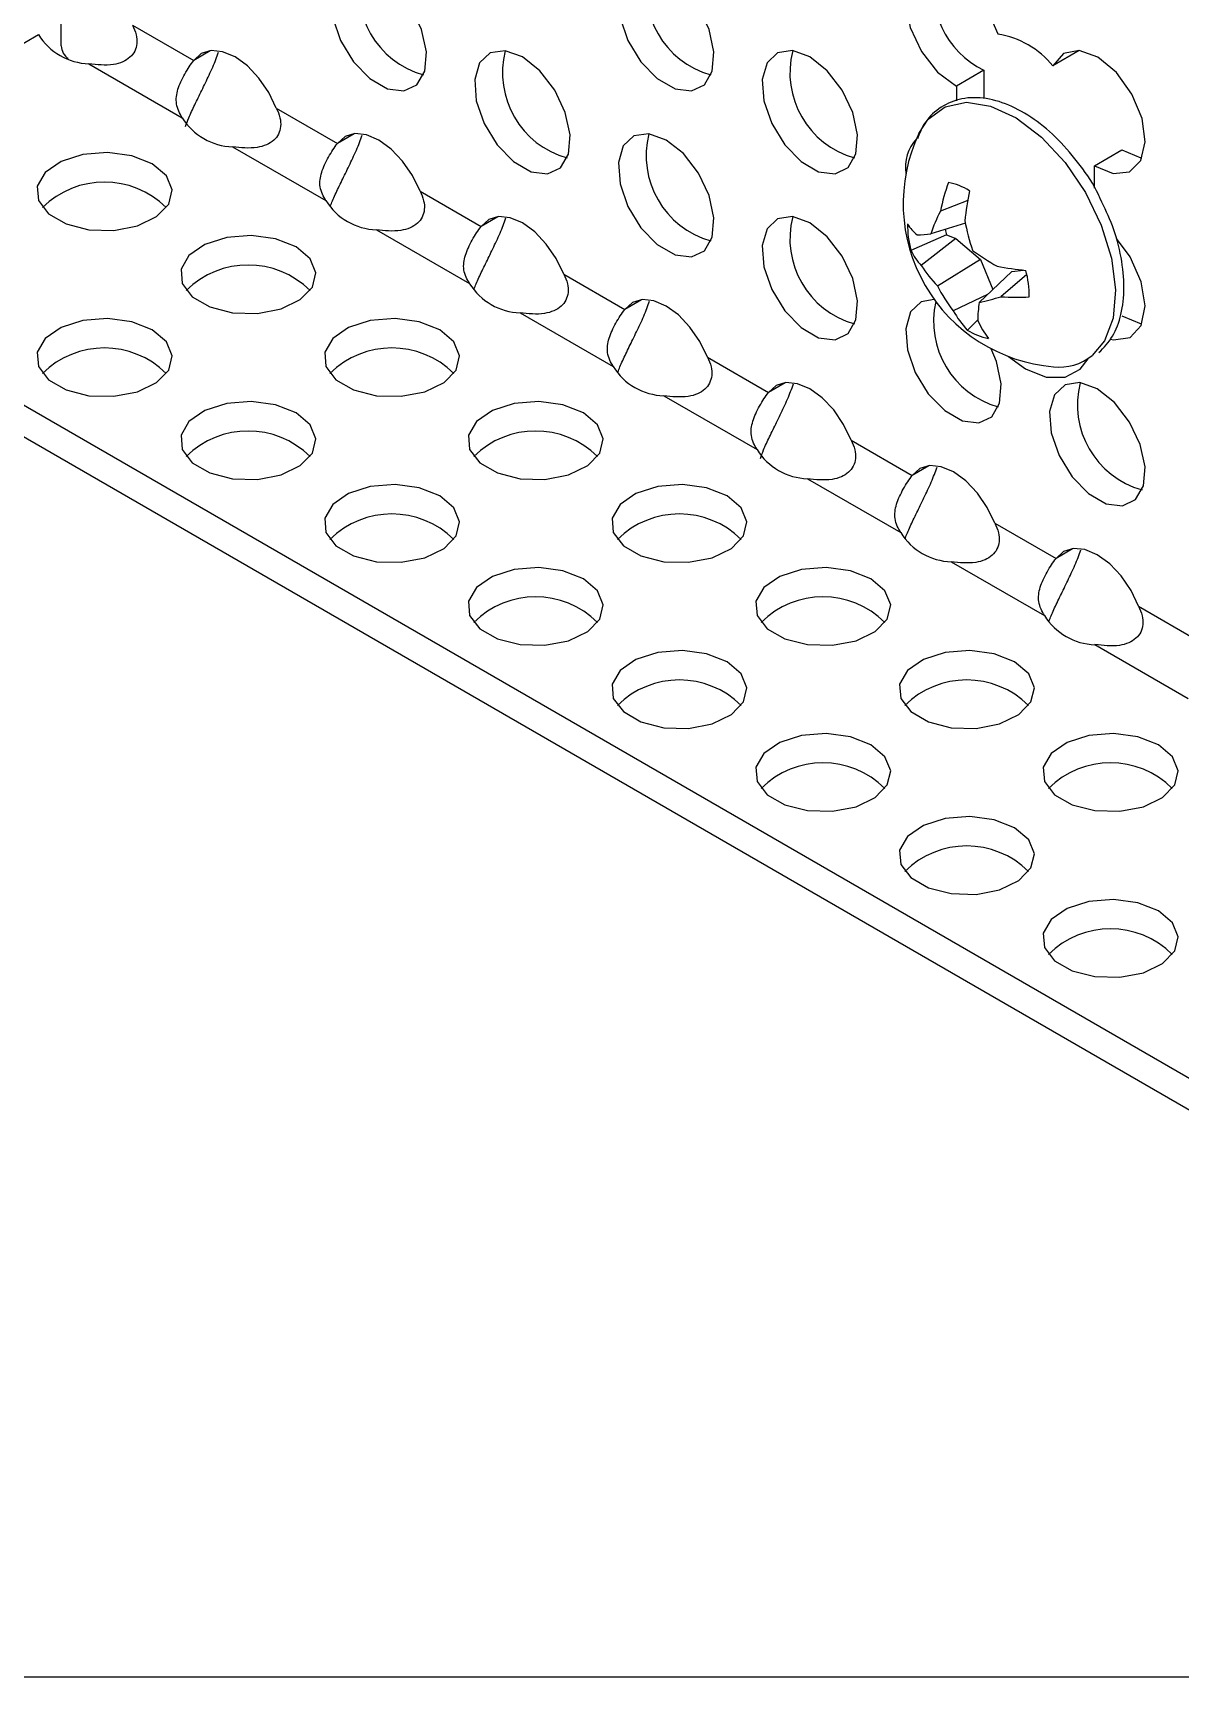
# Model space of a CAD drawing. Extents: x 0 to 13.3, y -7.3 to 0.
# Drawn here: x 2.939 to 3.997, y -7.31 to -5.794 of the extents above; entities that cross this region are included whole.
import ezdxf

# ---------------------------------------------------------------- set-up
doc = ezdxf.new("R2010")
doc.units = 0
doc.header["$LTSCALE"] = 0.5
doc.header["$MEASUREMENT"] = 0
for name, color, linetype in [('Brackets', 181, 'CONTINUOUS'), ('End Cap', 92, 'CONTINUOUS'), ('Hardware', 242, 'CONTINUOUS')]:
    doc.layers.add(name, color=color, linetype=linetype)
doc.layers.add('Text-Unprinted', color=131, linetype='CONTINUOUS', plot=False)

msp = doc.modelspace()

# ---------------------------------------------------------------- linework, layer by layer
at = {"layer": 'Brackets', "transparency": 16777216}
for p, q in [((3.0306, -5.7868), (3.087, -5.8193)), ((2.8864, -5.8286), (2.9438, -5.7954)), ((2.9903, -5.8223), (3.0764, -5.872)), ((3.1023, -5.8104), (3.087, -5.8193)), ((3.904, -5.8101), (3.8796, -5.8242)), ((3.816, -5.8283), (3.7907, -5.8429)), ((3.816, -5.8283), (3.816, -5.8543)), ((3.7907, -5.8429), (3.7907, -5.8564)), ((3.1632, -5.8633), (3.2195, -5.8958)), ((3.1229, -5.8988), (3.209, -5.9485)), ((3.2349, -5.8869), (3.2195, -5.8958)), ((3.9179, -5.9164), (3.9433, -5.9018)), ((3.9179, -5.9371), (3.9179, -5.9164)), ((3.2958, -5.9398), (3.3521, -5.9723)), ((2.6411, -5.9702), (4.8166, -7.2261)), ((3.3675, -5.9635), (3.3521, -5.9723)), ((3.2555, -5.9753), (3.3415, -6.025)), ((2.6411, -5.9995), (4.8166, -7.2554)), ((3.4284, -6.0164), (3.4847, -6.0489)), ((3.5001, -6.04), (3.4847, -6.0489)), ((3.3881, -6.0519), (3.4741, -6.1016)), ((3.561, -6.0929), (3.6173, -6.1254)), ((3.6326, -6.1166), (3.6173, -6.1254)), ((3.5206, -6.1284), (3.6067, -6.1781)), ((3.6936, -6.1694), (3.7499, -6.202)), ((3.7652, -6.1931), (3.7499, -6.202)), ((3.6532, -6.205), (3.7393, -6.2546)), ((3.8261, -6.246), (3.8825, -6.2785)), ((3.8978, -6.2696), (3.8825, -6.2785)), ((3.7858, -6.2815), (3.8719, -6.3312)), ((3.9587, -6.3225), (4.015, -6.355)), ((3.9184, -6.358), (4.0045, -6.4077))]:
    msp.add_line(p, q, dxfattribs=at)
at = {"layer": 'Brackets', "transparency": 16777216, "flags": 128}
for points in [[(3.2577, -5.7395), (3.2417, -5.7337), (3.2279, -5.7356), (3.2181, -5.7449), (3.2137, -5.7604), (3.2152, -5.7799), (3.2224, -5.8009), (3.2344, -5.8205), (3.2496, -5.836), (3.2658, -5.8454), (3.2809, -5.8473), (3.2929, -5.8416), (3.3002, -5.829), (3.3017, -5.8112), (3.2972, -5.7906), (3.2874, -5.77), (3.2736, -5.7521), (3.2577, -5.7395)], [(3.5228, -5.7395), (3.5069, -5.7337), (3.4931, -5.7356), (3.4833, -5.7449), (3.4788, -5.7604), (3.4803, -5.7799), (3.4876, -5.8009), (3.4996, -5.8205), (3.5147, -5.836), (3.531, -5.8453), (3.5461, -5.8473), (3.5581, -5.8416), (3.5653, -5.829), (3.5668, -5.8112), (3.5624, -5.7906), (3.5526, -5.77), (3.5388, -5.7521), (3.5228, -5.7395)], [(3.829, -5.7949), (3.8193, -5.7725), (3.8047, -5.7529), (3.7875, -5.7392), (3.7704, -5.7335), (3.756, -5.7368), (3.7467, -5.7485), (3.7438, -5.7668), (3.7479, -5.7888), (3.7583, -5.8111), (3.7733, -5.8301), (3.7907, -5.8429)], [(3.1632, -5.8633), (3.1562, -5.8488), (3.1471, -5.8355), (3.1365, -5.8243), (3.1251, -5.816), (3.1137, -5.8112), (3.1031, -5.8101), (3.094, -5.8129), (3.087, -5.8193)], [(3.3903, -5.816), (3.3743, -5.8103), (3.3605, -5.8122), (3.3507, -5.8215), (3.3462, -5.8369), (3.3477, -5.8565), (3.355, -5.8775), (3.367, -5.897), (3.3821, -5.9125), (3.3984, -5.9219), (3.4135, -5.9239), (3.4255, -5.9182), (3.4328, -5.9056), (3.4343, -5.8878), (3.4298, -5.8671), (3.42, -5.8465), (3.4062, -5.8287), (3.3903, -5.816)], [(3.6554, -5.816), (3.6395, -5.8102), (3.6256, -5.8121), (3.6159, -5.8214), (3.6114, -5.8369), (3.6129, -5.8565), (3.6202, -5.8774), (3.6322, -5.897), (3.6473, -5.9125), (3.6635, -5.9219), (3.6787, -5.9239), (3.6907, -5.9181), (3.6979, -5.9055), (3.6994, -5.8877), (3.695, -5.8671), (3.6852, -5.8465), (3.6714, -5.8287), (3.6554, -5.816)], [(3.9179, -5.9164), (3.9353, -5.9236), (3.9503, -5.9219), (3.9607, -5.9116), (3.9648, -5.8943), (3.9619, -5.8727), (3.9526, -5.8502), (3.9382, -5.8304), (3.9211, -5.8163), (3.9039, -5.8101), (3.8893, -5.8129), (3.8796, -5.8242)], [(3.2958, -5.9398), (3.2888, -5.9253), (3.2796, -5.912), (3.269, -5.9009), (3.2577, -5.8926), (3.2463, -5.8877), (3.2357, -5.8867), (3.2266, -5.8894), (3.2195, -5.8958)], [(3.5228, -5.8926), (3.5069, -5.8868), (3.4931, -5.8887), (3.4833, -5.898), (3.4788, -5.9135), (3.4803, -5.933), (3.4876, -5.954), (3.4996, -5.9736), (3.5147, -5.9891), (3.531, -5.9984), (3.5461, -6.0004), (3.5581, -5.9947), (3.5653, -5.9821), (3.5668, -5.9643), (3.5624, -5.9437), (3.5526, -5.9231), (3.5388, -5.9052), (3.5228, -5.8926)], [(3.0488, -5.9147), (3.0299, -5.9072), (3.0075, -5.9042), (2.9848, -5.906), (2.9647, -5.9125), (2.95, -5.9227), (2.9427, -5.9352), (2.9438, -5.9485), (2.9531, -5.9606), (2.9693, -5.97), (2.9903, -5.9753), (3.0133, -5.976), (3.035, -5.9717), (3.0527, -5.9633), (3.0639, -5.9517), (3.0671, -5.9385), (3.0618, -5.9256), (3.0488, -5.9147)], [(3.9433, -5.9018), (3.9607, -5.909), (3.9618, -5.9091)], [(3.4284, -6.0164), (3.4214, -6.0019), (3.4122, -5.9886), (3.4016, -5.9774), (3.3903, -5.9691), (3.3789, -5.9643), (3.3683, -5.9632), (3.3592, -5.9659), (3.3521, -5.9723)], [(3.6554, -5.9691), (3.6395, -5.9633), (3.6256, -5.9652), (3.6159, -5.9745), (3.6114, -5.99), (3.6129, -6.0096), (3.6202, -6.0305), (3.6322, -6.0501), (3.6473, -6.0656), (3.6635, -6.075), (3.6787, -6.077), (3.6907, -6.0712), (3.6979, -6.0586), (3.6994, -6.0408), (3.695, -6.0202), (3.6852, -5.9996), (3.6714, -5.9818), (3.6554, -5.9691)], [(3.1814, -5.9912), (3.1625, -5.9837), (3.1401, -5.9807), (3.1174, -5.9825), (3.0973, -5.989), (3.0826, -5.9992), (3.0753, -6.0118), (3.0764, -6.025), (3.0857, -6.0371), (3.1019, -6.0465), (3.1229, -6.0519), (3.1459, -6.0525), (3.1676, -6.0483), (3.1853, -6.0398), (3.1965, -6.0282), (3.1997, -6.0151), (3.1944, -6.0022), (3.1814, -5.9912)], [(3.9329, -6.0762), (3.9356, -6.0768), (3.9509, -6.0748), (3.9611, -6.0638), (3.9648, -6.0456), (3.9612, -6.0233), (3.9509, -6.0005), (3.9382, -5.9835)], [(3.561, -6.0929), (3.5539, -6.0784), (3.5448, -6.0651), (3.5342, -6.0539), (3.5228, -6.0457), (3.5115, -6.0408), (3.5009, -6.0397), (3.4917, -6.0425), (3.4847, -6.0489)], [(3.7701, -6.0397), (3.7582, -6.0418), (3.7484, -6.0511), (3.744, -6.0666), (3.7455, -6.0861), (3.7527, -6.1071), (3.7647, -6.1266), (3.7799, -6.1421), (3.7961, -6.1515), (3.8113, -6.1535), (3.8233, -6.1478), (3.8305, -6.1352), (3.832, -6.1174), (3.8276, -6.0968), (3.8227, -6.0852)], [(3.0488, -6.0678), (3.0299, -6.0603), (3.0075, -6.0573), (2.9848, -6.0591), (2.9647, -6.0655), (2.95, -6.0757), (2.9427, -6.0883), (2.9438, -6.1016), (2.9531, -6.1137), (2.9693, -6.1231), (2.9903, -6.1284), (3.0133, -6.129), (3.035, -6.1248), (3.0527, -6.1163), (3.0639, -6.1048), (3.0671, -6.0916), (3.0618, -6.0787), (3.0488, -6.0678)], [(3.314, -6.0678), (3.295, -6.0603), (3.2727, -6.0573), (3.2499, -6.0591), (3.2299, -6.0655), (3.2152, -6.0757), (3.2079, -6.0883), (3.209, -6.1016), (3.2182, -6.1137), (3.2345, -6.1231), (3.2555, -6.1284), (3.2784, -6.129), (3.3002, -6.1248), (3.3179, -6.1163), (3.3291, -6.1048), (3.3322, -6.0916), (3.327, -6.0787), (3.314, -6.0678)], [(3.9433, -6.0548), (3.961, -6.0621), (3.9618, -6.0622)], [(3.8388, -6.0924), (3.8543, -6.1035), (3.8735, -6.1112), (3.8909, -6.1113), (3.9049, -6.1038), (3.9121, -6.0943)], [(3.6936, -6.1694), (3.6865, -6.1549), (3.6774, -6.1416), (3.6668, -6.1305), (3.6554, -6.1222), (3.6441, -6.1174), (3.6334, -6.1163), (3.6243, -6.119), (3.6173, -6.1254)], [(3.9206, -6.1222), (3.9046, -6.1164), (3.8908, -6.1183), (3.881, -6.1276), (3.8766, -6.1431), (3.8781, -6.1626), (3.8853, -6.1836), (3.8973, -6.2032), (3.9125, -6.2187), (3.9287, -6.2281), (3.9439, -6.23), (3.9559, -6.2243), (3.9631, -6.2117), (3.9646, -6.1939), (3.9601, -6.1733), (3.9504, -6.1527), (3.9366, -6.1348), (3.9206, -6.1222)], [(3.1814, -6.1443), (3.1625, -6.1368), (3.1401, -6.1338), (3.1174, -6.1356), (3.0973, -6.1421), (3.0826, -6.1523), (3.0753, -6.1648), (3.0764, -6.1781), (3.0857, -6.1902), (3.1019, -6.1996), (3.1229, -6.205), (3.1459, -6.2056), (3.1676, -6.2014), (3.1853, -6.1929), (3.1965, -6.1813), (3.1997, -6.1682), (3.1944, -6.1553), (3.1814, -6.1443)], [(3.4466, -6.1443), (3.4276, -6.1368), (3.4053, -6.1338), (3.3825, -6.1356), (3.3625, -6.1421), (3.3478, -6.1523), (3.3405, -6.1648), (3.3415, -6.1781), (3.3508, -6.1902), (3.3671, -6.1996), (3.3881, -6.205), (3.411, -6.2056), (3.4328, -6.2014), (3.4505, -6.1929), (3.4616, -6.1813), (3.4648, -6.1682), (3.4596, -6.1553), (3.4466, -6.1443)], [(3.8261, -6.246), (3.8191, -6.2315), (3.81, -6.2182), (3.7994, -6.207), (3.788, -6.1987), (3.7766, -6.1939), (3.766, -6.1928), (3.7569, -6.1956), (3.7499, -6.202)], [(3.314, -6.2209), (3.295, -6.2134), (3.2727, -6.2103), (3.2499, -6.2122), (3.2299, -6.2186), (3.2152, -6.2288), (3.2079, -6.2414), (3.209, -6.2546), (3.2182, -6.2668), (3.2345, -6.2761), (3.2555, -6.2815), (3.2784, -6.2821), (3.3002, -6.2779), (3.3179, -6.2694), (3.3291, -6.2578), (3.3322, -6.2447), (3.327, -6.2318), (3.314, -6.2209)], [(3.5792, -6.2209), (3.5602, -6.2134), (3.5379, -6.2103), (3.5151, -6.2122), (3.495, -6.2186), (3.4804, -6.2288), (3.4731, -6.2414), (3.4741, -6.2546), (3.4834, -6.2668), (3.4996, -6.2761), (3.5207, -6.2815), (3.5436, -6.2821), (3.5654, -6.2779), (3.583, -6.2694), (3.5942, -6.2578), (3.5974, -6.2447), (3.5921, -6.2318), (3.5792, -6.2209)], [(3.9587, -6.3225), (3.9517, -6.308), (3.9426, -6.2947), (3.932, -6.2836), (3.9206, -6.2753), (3.9092, -6.2704), (3.8986, -6.2693), (3.8895, -6.2721), (3.8825, -6.2785)], [(3.4466, -6.2974), (3.4276, -6.2899), (3.4053, -6.2869), (3.3825, -6.2887), (3.3625, -6.2951), (3.3478, -6.3054), (3.3405, -6.3179), (3.3415, -6.3312), (3.3508, -6.3433), (3.3671, -6.3527), (3.3881, -6.358), (3.411, -6.3586), (3.4328, -6.3544), (3.4505, -6.346), (3.4616, -6.3344), (3.4648, -6.3212), (3.4596, -6.3083), (3.4466, -6.2974)], [(3.7117, -6.2974), (3.6928, -6.2899), (3.6704, -6.2869), (3.6477, -6.2887), (3.6276, -6.2951), (3.6129, -6.3054), (3.6056, -6.3179), (3.6067, -6.3312), (3.616, -6.3433), (3.6322, -6.3527), (3.6532, -6.358), (3.6762, -6.3586), (3.698, -6.3544), (3.7156, -6.346), (3.7268, -6.3344), (3.73, -6.3212), (3.7247, -6.3083), (3.7117, -6.2974)], [(3.5792, -6.3739), (3.5602, -6.3664), (3.5379, -6.3634), (3.5151, -6.3652), (3.495, -6.3717), (3.4804, -6.3819), (3.4731, -6.3945), (3.4741, -6.4077), (3.4834, -6.4198), (3.4996, -6.4292), (3.5207, -6.4346), (3.5436, -6.4352), (3.5654, -6.431), (3.583, -6.4225), (3.5942, -6.4109), (3.5974, -6.3978), (3.5921, -6.3849), (3.5792, -6.3739)], [(3.8443, -6.3739), (3.8254, -6.3664), (3.803, -6.3634), (3.7803, -6.3652), (3.7602, -6.3717), (3.7455, -6.3819), (3.7382, -6.3945), (3.7393, -6.4077), (3.7486, -6.4198), (3.7648, -6.4292), (3.7858, -6.4346), (3.8088, -6.4352), (3.8305, -6.431), (3.8482, -6.4225), (3.8594, -6.4109), (3.8626, -6.3978), (3.8573, -6.3849), (3.8443, -6.3739)], [(3.7117, -6.4505), (3.6928, -6.443), (3.6704, -6.4399), (3.6477, -6.4418), (3.6276, -6.4482), (3.6129, -6.4584), (3.6056, -6.471), (3.6067, -6.4842), (3.616, -6.4964), (3.6322, -6.5058), (3.6532, -6.5111), (3.6762, -6.5117), (3.698, -6.5075), (3.7156, -6.499), (3.7268, -6.4874), (3.73, -6.4743), (3.7247, -6.4614), (3.7117, -6.4505)], [(3.9769, -6.4505), (3.958, -6.443), (3.9356, -6.4399), (3.9129, -6.4418), (3.8928, -6.4482), (3.8781, -6.4584), (3.8708, -6.471), (3.8719, -6.4842), (3.8812, -6.4964), (3.8974, -6.5058), (3.9184, -6.5111), (3.9413, -6.5117), (3.9631, -6.5075), (3.9808, -6.499), (3.992, -6.4874), (3.9951, -6.4743), (3.9899, -6.4614), (3.9769, -6.4505)], [(3.8443, -6.527), (3.8254, -6.5195), (3.803, -6.5165), (3.7803, -6.5183), (3.7602, -6.5248), (3.7455, -6.535), (3.7382, -6.5475), (3.7393, -6.5608), (3.7486, -6.5729), (3.7648, -6.5823), (3.7858, -6.5876), (3.8088, -6.5883), (3.8305, -6.584), (3.8482, -6.5756), (3.8594, -6.564), (3.8626, -6.5509), (3.8573, -6.5379), (3.8443, -6.527)], [(3.9769, -6.6035), (3.958, -6.5961), (3.9356, -6.593), (3.9129, -6.5949), (3.8928, -6.6013), (3.8781, -6.6115), (3.8708, -6.6241), (3.8719, -6.6373), (3.8812, -6.6495), (3.8974, -6.6588), (3.9184, -6.6642), (3.9413, -6.6648), (3.9631, -6.6606), (3.9808, -6.6521), (3.992, -6.6405), (3.9951, -6.6274), (3.9899, -6.6145), (3.9769, -6.6035)]]:
    msp.add_lwpolyline(points, dxfattribs=at)
at = {"layer": 'Brackets', "transparency": 16777216}
for centre, radius, start, end in [((3.3209, -5.754), 0.0816, 165.5959, 254.3987), ((3.586, -5.754), 0.0816, 165.5959, 254.3987), ((3.8519, -5.7541), 0.0824, 165.6219, 244.161), ((2.9921, -5.7654), 0.0569, 211.8214, 268.184), ((3.8154, -5.8769), 0.0831, 39.3978, 80.6076), ((3.4535, -5.8306), 0.0816, 165.5959, 254.3987), ((3.7186, -5.8305), 0.0816, 165.5959, 254.3987), ((3.1247, -5.842), 0.0569, 211.8214, 268.184), ((3.586, -5.9071), 0.0816, 165.5959, 254.3987), ((3.7821, -5.9176), 0.0385, 137.4244, 188.7085), ((3.0046, -6.0125), 0.0811, 45.2372, 134.7628), ((3.2573, -5.9185), 0.0569, 211.8214, 268.184), ((3.7186, -5.9836), 0.0816, 165.5959, 254.3987), ((3.1372, -6.089), 0.0811, 45.2372, 134.7628), ((3.3899, -5.9951), 0.0569, 211.8214, 268.184), ((3.8516, -6.0598), 0.0821, 167.2204, 254.2155), ((3.0046, -6.1655), 0.0811, 45.2372, 134.7628), ((3.2698, -6.1655), 0.0811, 45.2372, 134.7628), ((3.5224, -6.0716), 0.0569, 211.8214, 268.184), ((3.9838, -6.1367), 0.0816, 165.5959, 254.3987), ((3.1372, -6.2421), 0.0811, 45.2372, 134.7628), ((3.4024, -6.2421), 0.0811, 45.2372, 134.7628), ((3.655, -6.1481), 0.0569, 211.8214, 268.184), ((3.2698, -6.3186), 0.0811, 45.2372, 134.7628), ((3.535, -6.3186), 0.0811, 45.2372, 134.7628), ((3.7876, -6.2247), 0.0569, 211.8214, 268.184), ((3.4024, -6.3951), 0.0811, 45.2372, 134.7628), ((3.6675, -6.3951), 0.0811, 45.2372, 134.7628), ((3.9202, -6.3012), 0.0569, 211.8214, 268.184), ((3.535, -6.4717), 0.0811, 45.2372, 134.7628), ((3.8001, -6.4717), 0.0811, 45.2372, 134.7628), ((3.6675, -6.5482), 0.0811, 45.2372, 134.7628), ((3.9327, -6.5482), 0.0811, 45.2372, 134.7628), ((3.8001, -6.6248), 0.0811, 45.2372, 134.7628), ((3.9327, -6.7013), 0.0811, 45.2372, 134.7628)]:
    msp.add_arc(centre, radius, start, end, dxfattribs=at)
for points, knots in [([(3.0306, -5.7868), (3.0319, -5.7896), (3.0343, -5.795), (3.035, -5.8034), (3.033, -5.8108), (3.0283, -5.8168), (3.0213, -5.821), (3.0084, -5.8245), (2.9979, -5.8232), (2.9903, -5.8223)], [0, 0, 0, 0, 0.12992, 0.242037, 0.343623, 0.444264, 0.553789, 0.679972, 1, 1, 1, 1]), ([(3.0764, -5.872), (3.0741, -5.868), (3.0709, -5.8625), (3.0708, -5.8529), (3.0722, -5.8459), (3.0751, -5.8386), (3.0789, -5.8314), (3.0831, -5.8245), (3.0856, -5.8211), (3.087, -5.8193)], [0, 0, 0, 0, 0.28993, 0.408037, 0.51552, 0.620506, 0.731668, 0.856396, 1, 1, 1, 1]), ([(3.0795, -5.8802), (3.0804, -5.8776), (3.0826, -5.8713), (3.088, -5.86), (3.0946, -5.8466), (3.1014, -5.8323), (3.1069, -5.8201), (3.1091, -5.8137), (3.1099, -5.8115)], [0, 0, 0, 0, 0.123873, 0.295721, 0.477073, 0.672013, 0.883835, 1, 1, 1, 1]), ([(3.1632, -5.8633), (3.1645, -5.8662), (3.1669, -5.8715), (3.1676, -5.8799), (3.1656, -5.8873), (3.1609, -5.8933), (3.1539, -5.8975), (3.141, -5.901), (3.1305, -5.8997), (3.1229, -5.8988)], [0, 0, 0, 0, 0.12992, 0.242037, 0.343623, 0.444264, 0.553789, 0.679972, 1, 1, 1, 1]), ([(3.209, -5.9485), (3.2067, -5.9446), (3.2034, -5.939), (3.2033, -5.9295), (3.2048, -5.9225), (3.2077, -5.9152), (3.2114, -5.908), (3.2157, -5.9011), (3.2182, -5.8976), (3.2195, -5.8958)], [0, 0, 0, 0, 0.28993, 0.408037, 0.51552, 0.620506, 0.731668, 0.856396, 1, 1, 1, 1]), ([(3.2132, -5.9537), (3.2137, -5.9521), (3.2156, -5.9468), (3.2206, -5.9365), (3.2271, -5.9231), (3.234, -5.9089), (3.2394, -5.8966), (3.2417, -5.8903), (3.2424, -5.888)], [0, 0, 0, 0, 0.081456, 0.261623, 0.451756, 0.656134, 0.878211, 1, 1, 1, 1]), ([(3.2958, -5.9398), (3.2971, -5.9427), (3.2995, -5.9481), (3.3002, -5.9565), (3.2982, -5.9639), (3.2935, -5.9699), (3.2865, -5.9741), (3.2736, -5.9775), (3.263, -5.9763), (3.2555, -5.9753)], [0, 0, 0, 0, 0.12992, 0.242037, 0.343623, 0.444264, 0.553789, 0.679972, 1, 1, 1, 1]), ([(3.3415, -6.025), (3.3393, -6.0211), (3.336, -6.0156), (3.3359, -6.006), (3.3374, -5.999), (3.3403, -5.9917), (3.344, -5.9845), (3.3483, -5.9776), (3.3508, -5.9742), (3.3521, -5.9723)], [0, 0, 0, 0, 0.28993, 0.408037, 0.51552, 0.620506, 0.731668, 0.856396, 1, 1, 1, 1]), ([(3.3457, -6.0303), (3.3463, -6.0286), (3.3482, -6.0233), (3.3531, -6.0131), (3.3597, -5.9997), (3.3666, -5.9854), (3.372, -5.9731), (3.3742, -5.9668), (3.375, -5.9645)], [0, 0, 0, 0, 0.081456, 0.261623, 0.451756, 0.656134, 0.878211, 1, 1, 1, 1]), ([(3.4284, -6.0164), (3.4297, -6.0192), (3.4321, -6.0246), (3.4328, -6.033), (3.4307, -6.0404), (3.426, -6.0464), (3.4191, -6.0506), (3.4062, -6.0541), (3.3956, -6.0528), (3.3881, -6.0519)], [0, 0, 0, 0, 0.12992, 0.242037, 0.343623, 0.444264, 0.553789, 0.679972, 1, 1, 1, 1]), ([(3.4741, -6.1016), (3.4718, -6.0976), (3.4686, -6.0921), (3.4685, -6.0825), (3.47, -6.0755), (3.4729, -6.0683), (3.4766, -6.0611), (3.4808, -6.0542), (3.4834, -6.0507), (3.4847, -6.0489)], [0, 0, 0, 0, 0.28993, 0.408037, 0.51552, 0.620506, 0.731668, 0.856396, 1, 1, 1, 1]), ([(3.4783, -6.1068), (3.4789, -6.1052), (3.4808, -6.0999), (3.4857, -6.0896), (3.4923, -6.0762), (3.4992, -6.0619), (3.5046, -6.0497), (3.5068, -6.0433), (3.5076, -6.0411)], [0, 0, 0, 0, 0.081456, 0.261623, 0.451756, 0.656134, 0.878211, 1, 1, 1, 1]), ([(3.561, -6.0929), (3.5623, -6.0958), (3.5646, -6.1011), (3.5653, -6.1095), (3.5633, -6.117), (3.5586, -6.1229), (3.5517, -6.1271), (3.5388, -6.1306), (3.5282, -6.1293), (3.5206, -6.1284)], [0, 0, 0, 0, 0.12992, 0.242037, 0.343623, 0.444264, 0.553789, 0.679972, 1, 1, 1, 1]), ([(3.6067, -6.1781), (3.6044, -6.1742), (3.6012, -6.1686), (3.6011, -6.1591), (3.6026, -6.1521), (3.6054, -6.1448), (3.6092, -6.1376), (3.6134, -6.1307), (3.6159, -6.1273), (3.6173, -6.1254)], [0, 0, 0, 0, 0.28993, 0.408037, 0.5155201, 0.6205058, 0.731668, 0.8563965, 1, 1, 1, 1]), ([(3.6098, -6.1863), (3.6107, -6.1837), (3.6129, -6.1775), (3.6183, -6.1662), (3.6249, -6.1527), (3.6317, -6.1385), (3.6372, -6.1262), (3.6394, -6.1199), (3.6402, -6.1176)], [0, 0, 0, 0, 0.123873, 0.295721, 0.477073, 0.672013, 0.883835, 1, 1, 1, 1]), ([(3.6936, -6.1694), (3.6948, -6.1723), (3.6972, -6.1777), (3.6979, -6.1861), (3.6959, -6.1935), (3.6912, -6.1995), (3.6843, -6.2037), (3.6714, -6.2071), (3.6608, -6.2059), (3.6532, -6.205)], [0, 0, 0, 0, 0.12992, 0.242037, 0.343623, 0.444264, 0.553789, 0.679972, 1, 1, 1, 1]), ([(3.7393, -6.2546), (3.737, -6.2507), (3.7338, -6.2452), (3.7337, -6.2356), (3.7352, -6.2286), (3.738, -6.2213), (3.7418, -6.2141), (3.746, -6.2072), (3.7485, -6.2038), (3.7499, -6.202)], [0, 0, 0, 0, 0.28993, 0.408037, 0.51552, 0.620506, 0.731668, 0.856396, 1, 1, 1, 1]), ([(3.7435, -6.2599), (3.7441, -6.2582), (3.746, -6.253), (3.7509, -6.2427), (3.7575, -6.2293), (3.7643, -6.215), (3.7698, -6.2028), (3.772, -6.1964), (3.7728, -6.1942)], [0, 0, 0, 0, 0.081456, 0.261623, 0.451756, 0.656134, 0.878211, 1, 1, 1, 1]), ([(3.8261, -6.246), (3.8274, -6.2489), (3.8298, -6.2542), (3.8305, -6.2626), (3.8285, -6.27), (3.8238, -6.276), (3.8168, -6.2802), (3.8039, -6.2837), (3.7934, -6.2824), (3.7858, -6.2815)], [0, 0, 0, 0, 0.12992, 0.242037, 0.343623, 0.444264, 0.553789, 0.679972, 1, 1, 1, 1]), ([(3.8761, -6.3364), (3.8767, -6.3348), (3.8785, -6.3295), (3.8835, -6.3192), (3.8901, -6.3058), (3.8969, -6.2916), (3.9024, -6.2793), (3.9046, -6.2729), (3.9054, -6.2707)], [0, 0, 0, 0, 0.081456, 0.261623, 0.451756, 0.656134, 0.878211, 1, 1, 1, 1]), ([(3.8719, -6.3312), (3.8696, -6.3273), (3.8664, -6.3217), (3.8663, -6.3122), (3.8677, -6.3051), (3.8706, -6.2979), (3.8744, -6.2907), (3.8786, -6.2838), (3.8811, -6.2803), (3.8825, -6.2785)], [0, 0, 0, 0, 0.28993, 0.408037, 0.5155201, 0.6205058, 0.731668, 0.8563965, 1, 1, 1, 1]), ([(3.9587, -6.3225), (3.96, -6.3254), (3.9624, -6.3308), (3.9631, -6.3391), (3.9611, -6.3466), (3.9564, -6.3526), (3.9494, -6.3568), (3.9365, -6.3602), (3.926, -6.3589), (3.9184, -6.358)], [0, 0, 0, 0, 0.12992, 0.242037, 0.343623, 0.444264, 0.553789, 0.679972, 1, 1, 1, 1])]:
    msp.add_open_spline(points, degree=3, knots=knots, dxfattribs=at)
at = {"layer": 'End Cap', "transparency": 16777216}
msp.add_line((2.9648, -5.8058), (2.9648, -3.022), dxfattribs=at)
msp.add_arc((2.9803, -5.805), 0.0155, 182.7932, 233.9924, dxfattribs=at)
at = {"layer": 'Hardware', "transparency": 16777216}
for p, q in [((3.801, -5.9484), (3.7759, -5.9583)), ((3.7989, -5.9693), (3.767, -5.9792)), ((3.7814, -5.98), (3.7486, -5.9945)), ((3.7901, -5.9834), (3.7581, -6.0083)), ((3.7814, -5.98), (3.7901, -5.9834)), ((3.7901, -5.9834), (3.8127, -6.0027)), ((3.8127, -6.0027), (3.7732, -6.0273)), ((3.8127, -6.0027), (3.8241, -6.0306)), ((3.8418, -6.014), (3.8117, -6.0424)), ((3.8556, -6.0165), (3.8317, -6.0371)), ((3.8418, -6.014), (3.8526, -6.0126)), ((3.8193, -6.0352), (3.7877, -6.0501)), ((3.8101, -6.0589), (3.8007, -6.0679))]:
    msp.add_line(p, q, dxfattribs=at)
at = {"layer": 'Hardware', "transparency": 16777216, "flags": 128}
msp.add_lwpolyline([(3.756, -5.8867), (3.7645, -5.8735), (3.7802, -5.8619), (3.7998, -5.8578), (3.822, -5.8613), (3.8456, -5.8723), (3.8691, -5.8901), (3.8908, -5.9135), (3.9096, -5.941), (3.9242, -5.971), (3.9336, -6.0016), (3.9374, -6.0308), (3.9352, -6.0568), (3.9272, -6.0779), (3.9159, -6.0914)], dxfattribs=at)
at = {"layer": 'Hardware', "transparency": 16777216}
for centre, radius, start, end in [((3.8925, -5.9512), 0.151, 154.7008, 265.2938), ((3.9569, -5.9933), 0.1843, 160.4746, 169.0462), ((3.7721, -5.9886), 0.0579, 58.1508, 79.0536), ((4.063, -5.9934), 0.2659, 168.2746, 174.3279), ((3.9115, -6.0284), 0.1527, 152.679, 161.2227), ((3.7824, -5.9463), 0.0439, 212.8046, 230.4782), ((3.8382, -5.9705), 0.0927, 179.7067, 194.9638), ((4.0143, -5.9257), 0.2198, 190.869, 198.1928), ((3.7495, -5.8251), 0.1551, 271.8309, 276.47), ((3.8622, -5.9619), 0.0828, 189.1063, 192.6176), ((3.7979, -5.971), 0.0545, 205.5267, 223.1686), ((3.9397, -5.8124), 0.2261, 233.5871, 240.4153), ((3.8617, -5.9415), 0.1232, 212.8092, 224.1035), ((3.8915, -5.6666), 0.3482, 259.5053, 263.9369), ((3.7651, -6.0368), 0.0927, 359.7067, 14.9638), ((3.9087, -5.957), 0.1527, 207.3799, 217.559), ((3.8701, -6.0038), 0.0945, 209.3252, 222.7108), ((3.9076, -6.0589), 0.0973, 170.2394, 180.0597), ((3.7688, -5.8376), 0.2092, 281.8252, 287.4947), ((3.8459, -5.8301), 0.2075, 266.0792, 273.3077), ((3.8902, -6.0224), 0.0879, 204.5598, 217.2306), ((3.8312, -6.0187), 0.0579, 238.1508, 259.0536), ((3.8857, -6.0542), 0.0479, 263.2624, 309.0114)]:
    msp.add_arc(centre, radius, start, end, dxfattribs=at)
for points, knots in [([(3.9233, -5.9467), (3.9228, -5.9455), (3.918, -5.9346), (3.905, -5.9156), (3.885, -5.8917), (3.8624, -5.8726), (3.8388, -5.8593), (3.8152, -5.8528), (3.7929, -5.8538), (3.774, -5.8627), (3.7609, -5.8757), (3.7564, -5.8869), (3.7546, -5.8915)], [0, 0, 0, 0, 0.015013, 0.129817, 0.244813, 0.360272, 0.476533, 0.593629, 0.709451, 0.820567, 0.927785, 1, 1, 1, 1]), ([(3.9221, -6.0887), (3.9266, -6.084), (3.9357, -6.0744), (3.9433, -6.0536), (3.9461, -6.029), (3.9433, -6.0011), (3.9359, -5.9729), (3.9273, -5.955), (3.9233, -5.9467)], [0, 0, 0, 0, 0.158141, 0.323462, 0.495064, 0.670784, 0.847077, 1, 1, 1, 1])]:
    msp.add_open_spline(points, degree=3, knots=knots, dxfattribs=at)
at = {"layer": 'Text-Unprinted', "ltscale": 0.5, "transparency": 16777216}
msp.add_lwpolyline([(0, 0), (13.2823, 0), (13.2823, -7.3102), (0, -7.3102)], close=True, dxfattribs=at)

doc.saveas('drawing.dxf')
